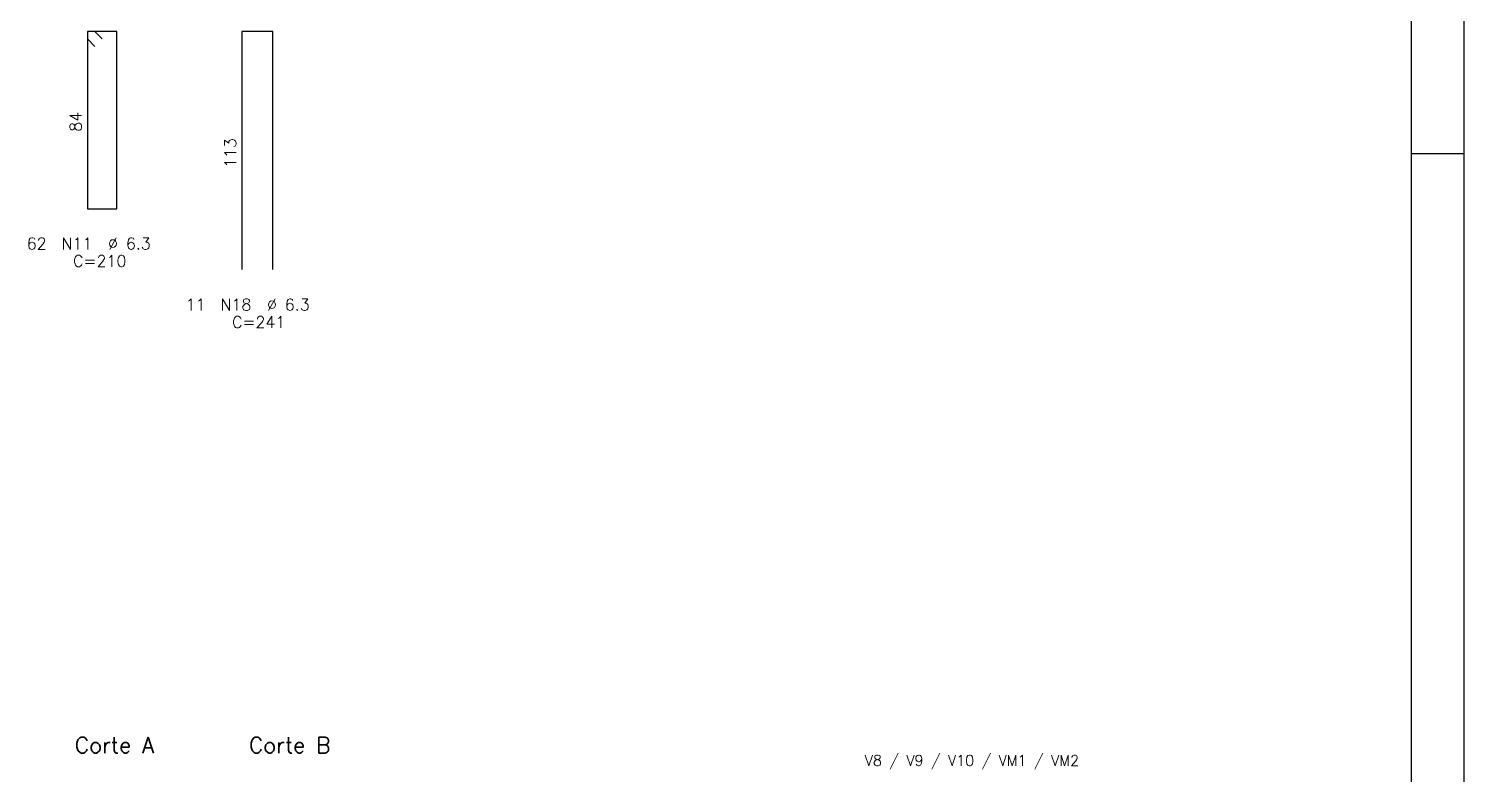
# Model space of a CAD drawing. Extents: x 0 to 84.1, y 0 to 59.4.
# Drawn here: x 56.89 to 84.1, y 17.92 to 32.07 of the extents above; entities that cross this region are included whole.
import ezdxf

# ---------------------------------------------------------------- set-up
doc = ezdxf.new("R2010")
doc.units = 0
doc.header["$MEASUREMENT"] = 0
for name, color, linetype in [('2', 2, 'CONTINUOUS'), ('26', 3, 'CONTINUOUS'), ('3', 3, 'CONTINUOUS'), ('32', 7, 'CONTINUOUS'), ('51', 7, 'CONTINUOUS')]:
    doc.layers.add(name, color=color, linetype=linetype)
doc.styles.get("Standard").update_dxf_attribs({"font": 'ROMANS.SHX'})

msp = doc.modelspace()

# ---------------------------------------------------------------- linework, layer by layer
at = {"layer": '2', "linetype": 'Continuous'}
for p, q in [((84.1, 0), (84.1, 59.4)), ((83.1, 29.7), (84.1, 29.7))]:
    msp.add_line(p, q, dxfattribs=at)
at = {"layer": '26', "linetype": 'Continuous'}
for p, q in [((58.14244, 32.01065), (58.00244, 32.01065)), ((58.00244, 32.01065), (58.00244, 28.65065)), ((58.56244, 32.01065), (58.00244, 32.01065)), ((58.00244, 32.01065), (58.00244, 31.87065)), ((58.00244, 31.87065), (58.14244, 31.73065)), ((58.28244, 31.87065), (58.14244, 32.01065)), ((58.56244, 28.65065), (58.56244, 32.01065)), ((61.517582, 32.01065), (60.932382, 32.01065)), ((60.932382, 32.01065), (60.932382, 27.49805)), ((61.517582, 27.49805), (61.517582, 32.01065)), ((58.00244, 28.65065), (58.56244, 28.65065))]:
    msp.add_line(p, q, dxfattribs=at)
at = {"layer": '3', "linetype": 'Continuous'}
msp.add_line((83.1, 1), (83.1, 58.4), dxfattribs=at)

# ---------------------------------------------------------------- texts
at = {"layer": '26', "linetype": 'Continuous'}
for s, p in [('84', (57.89244, 30.11065)), ('113', (60.822382, 29.42435))]:
    msp.add_text(s, height=0.22, rotation=90, dxfattribs=at).set_placement(p)
for s, p in [('62', (56.85244, 27.88065)), ('N11', (57.51244, 27.88065)), ('%%c 6.3', (58.39244, 27.88065)), ('C=210', (57.73244, 27.55065)), ('11', (59.864976, 26.72065)), ('N18', (60.524976, 26.72065)), ('%%c 6.3', (61.404976, 26.72065)), ('C=241', (60.744976, 26.39065))]:
    msp.add_text(s, height=0.22, dxfattribs=at).set_placement(p)
at = {"layer": '32', "linetype": 'Continuous'}
msp.add_text('V8 / V9 / V10 / VM1 / VM2', height=0.2, dxfattribs=at).set_placement((72.736659, 18.086855))
at = {"layer": '51', "linetype": 'Continuous'}
for s, p in [('Corte A', (57.76624, 18.32668)), ('Corte B', (61.06624, 18.32668))]:
    msp.add_text(s, height=0.3, dxfattribs=at).set_placement(p)

doc.saveas('drawing.dxf')
